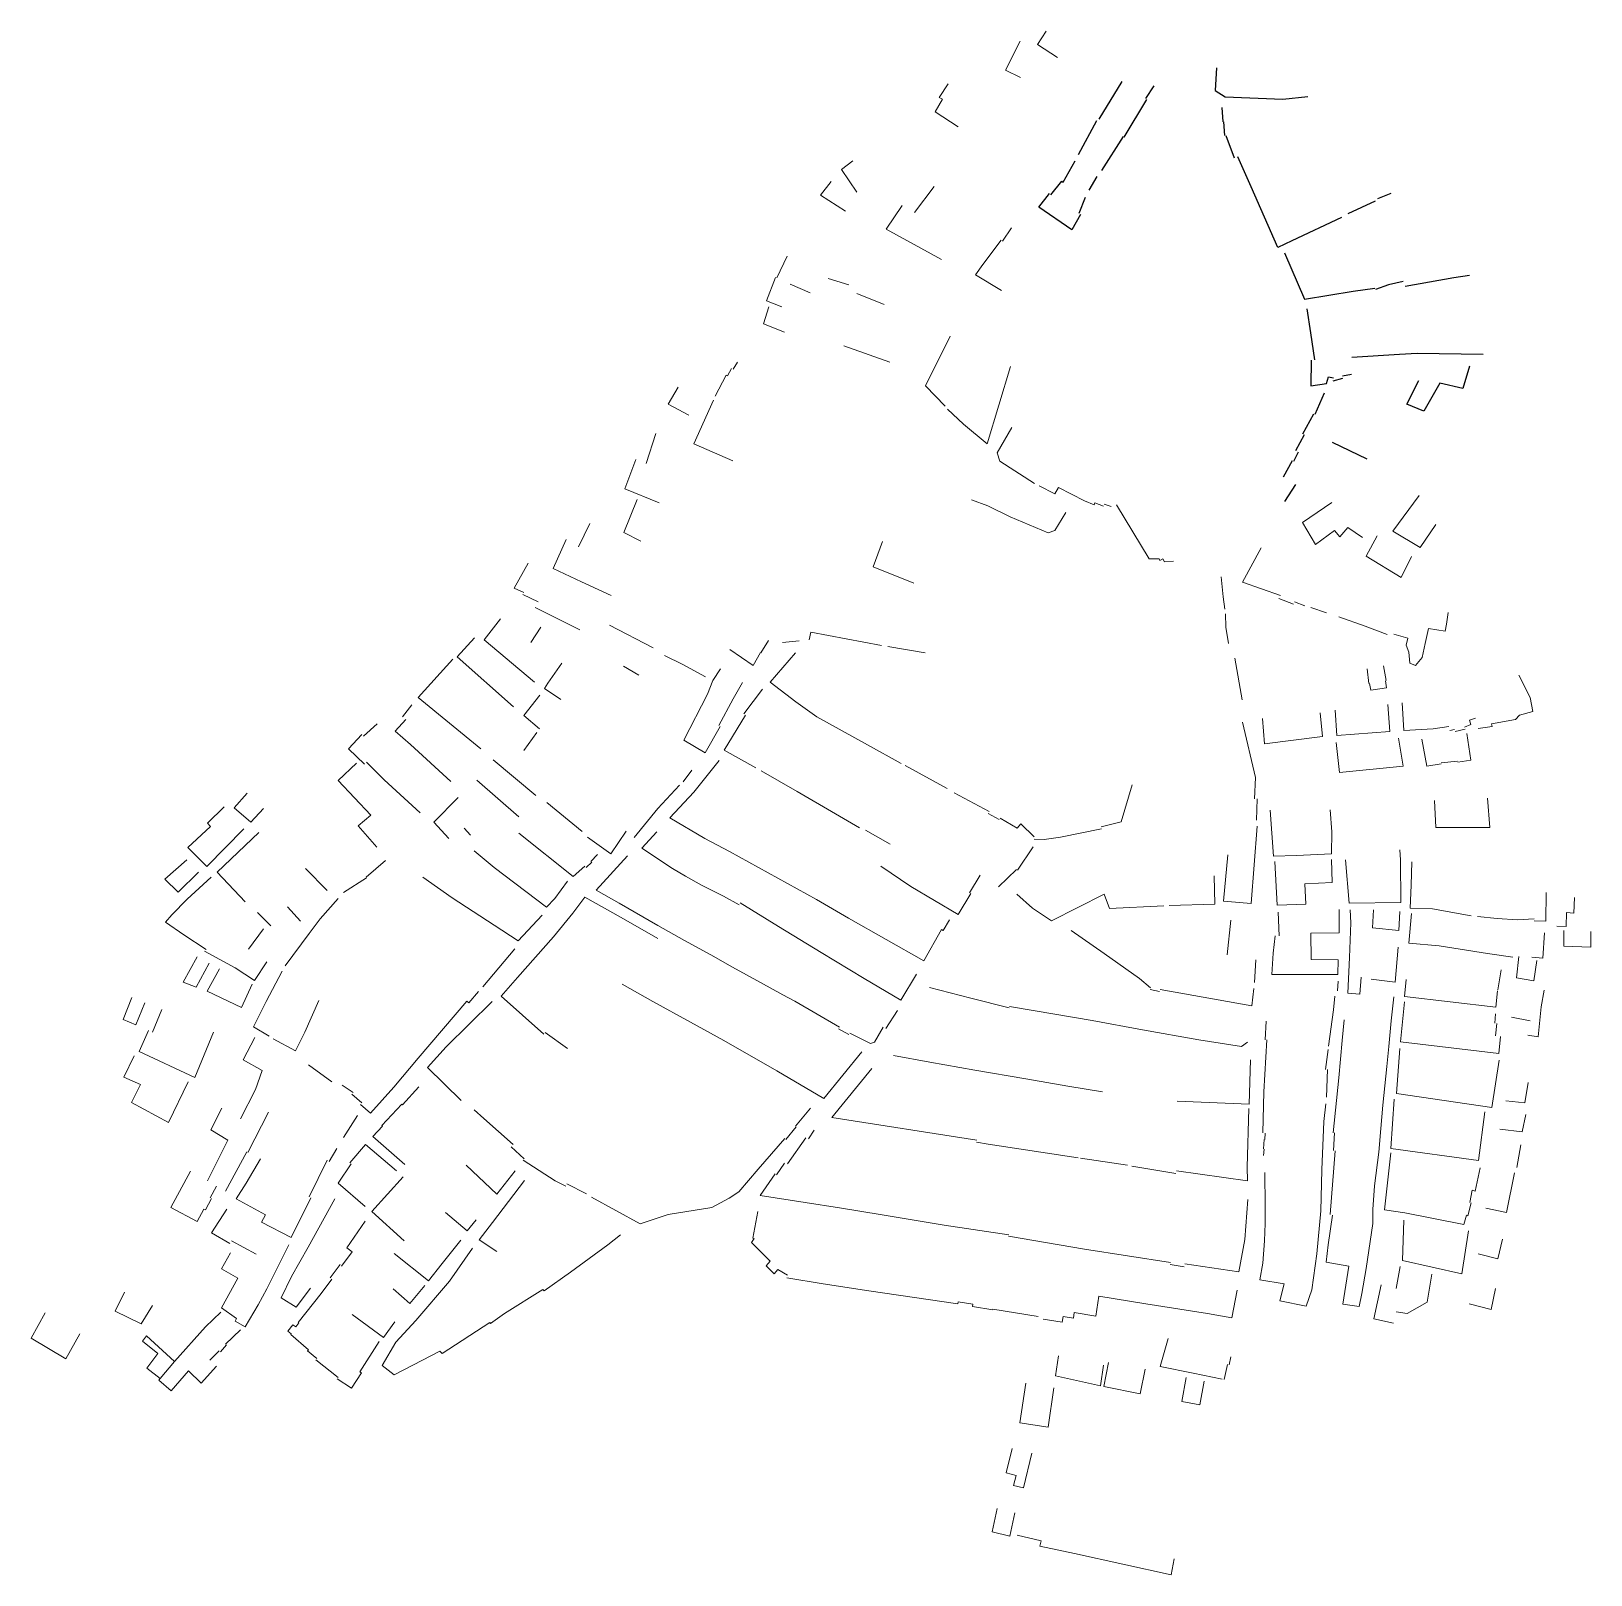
# Model space of a CAD drawing. Header units: millimetres. Extents: x 101563 to 102108, y 389468 to 390007.
import ezdxf

# ---------------------------------------------------------------- set-up
doc = ezdxf.new("R2010")
doc.units = ezdxf.units.MM
doc.header["$LTSCALE"] = 2
doc.layers.add('facade2', color=7, linetype='Continuous')
doc.layers.add('PBDUR', color=62, linetype='Continuous', lineweight=0)

msp = doc.modelspace()

# ---------------------------------------------------------------- linework, layer by layer
at = {"layer": 'facade2', "color": 1}
for p, q in [((101936.13, 389976.74), (101944.13, 389989.9)), ((101955.21, 389988.33), (101952.26, 389983.93)), ((101952.65, 389983.62), (101944.75, 389970.47)), ((101979.02, 389980.85), (101979.36, 389975.83)), ((101928.84, 389964.38), (101935.32, 389976.23)), ((101980.03, 389970.98), (101979.61, 389975.83)), ((101944.46, 389970.68), (101936.94, 389958.8)), ((101983.37, 389963.08), (101980.42, 389970.97)), ((101923.55, 389954.7), (101927.71, 389962.2)), ((101919.25, 389950.28), (101923.07, 389955.05)), ((101923.07, 389955.05), (101923.55, 389954.7)), ((101935.35, 389956.77), (101932.53, 389951.89)), ((101931.2, 389949.34), (101929.05, 389943.82))]:
    msp.add_line(p, q, dxfattribs=at)
at = {"layer": 'facade2', "color": 1, "transparency": 16777216}
for p, q in [((102032.55, 389948.1), (102023.01, 389943.71)), ((102037.97, 389950.8), (102033.34, 389948.89)), ((102021.1, 389887.09), (102024.28, 389887.67)), ((102017.89, 389885.29), (102021.27, 389886.31)), ((102014.76, 389881.09), (102011.47, 389873.53)), ((102011.02, 389873.73), (102007.2, 389866.73)), ((102007.72, 389866.49), (102004.69, 389860.94)), ((102005.66, 389860.4), (102004, 389857.19)), ((102017.54, 389863.97), (102029.65, 389858.05)), ((102003.52, 389857.46), (102000.39, 389851.64)), ((102004.7, 389849.17), (102000.86, 389843.19))]:
    msp.add_line(p, q, dxfattribs=at)
for points in [[(101977.14, 389994.67), (101976.68, 389986.7), (101980.11, 389984.59), (102000.32, 389983.76), (102008.99, 389984.63)], [(102020.81, 389942.36), (102003.44, 389934.27), (101998.52, 389931.89), (101989.23, 389953.16), (101984.52, 389963.54)], [(102000.8, 389930.05), (102007.89, 389913.86), (102024.81, 389916.63), (102032.41, 389917.71)], [(102042.36, 389920.02), (102037.2, 389918.86), (102032.61, 389917.27)], [(102065.52, 389922.18), (102060.02, 389921.35), (102042.99, 389918.32)], [(102008.66, 389910.48), (102009.99, 389902.15), (102011.32, 389892.68)], [(102024.34, 389893.62), (102041.04, 389894.7), (102047.15, 389895.05), (102070.28, 389894.65)], [(102010.18, 389892.56), (102010.02, 389883.65), (102015.5, 389884.4), (102016.24, 389886.74), (102017.99, 389886.37)], [(102065.44, 389890.52), (102063.14, 389882.63), (102055.13, 389884.52), (102049.49, 389874.78), (102043.61, 389877.24), (102047.83, 389885.43)]]:
    msp.add_lwpolyline(points, dxfattribs=at)
at = {"layer": 'facade2', "color": 1}
msp.add_lwpolyline([(101929.57, 389943.43), (101926.6, 389938.06), (101915.06, 389945.97), (101918.74, 389950.72)], dxfattribs=at)
at = {"layer": 'PBDUR', "color": 1}
for p, q in [((101871.57, 389944.19), (101878.45, 389953.21)), ((101905.5, 389938.79), (101902.37, 389934.15)), ((101823.48, 389921.29), (101827.14, 389928.92)), ((101848.71, 389918.88), (101841.47, 389921.14)), ((101835.18, 389916.03), (101828.17, 389919.06)), ((101860.96, 389912.02), (101851.5, 389915.88)), ((101846.88, 389897.58), (101862.98, 389891.85)), ((101809.76, 389891.88), (101808.25, 389889.37)), ((101777.88, 389856.49), (101781.22, 389866.93)), ((101937.64, 389841.62), (101934.62, 389842.69)), ((101940.28, 389841.48), (101937.87, 389842.26)), ((101754.27, 389827.39), (101758.14, 389835.53)), ((101740.11, 389808.12), (101734.77, 389810.69)), ((101754.72, 389798.43), (101739.15, 389806.13)), ((102003.99, 389807.35), (101998.86, 389809.27)), ((102007.9, 389806.76), (102004.32, 389808.2)), ((102010.06, 389806.15), (102015.49, 389804.31)), ((101780.36, 389792.03), (101765.05, 389800.05)), ((101737.63, 389793.91), (101741.05, 389799.31)), ((101831.28, 389794.56), (101825.51, 389794)), ((101875.36, 389790.3), (101862.25, 389792.6)), ((101770, 389785.69), (101775.3, 389782.5)), ((101983.47, 389788.46), (101986.08, 389773.98)), ((102030.27, 389779.58), (102029.71, 389784.78)), ((102035.42, 389785.83), (102036.34, 389780.66)), ((101818.47, 389777.69), (101812.01, 389768.98)), ((101692.78, 389768), (101696.06, 389772.22)), ((101679.18, 389761.18), (101683.86, 389765.51)), ((101739.63, 389762.55), (101735.15, 389756.23)), ((102058.64, 389763.24), (102060.29, 389763.58)), ((102060.46, 389762.84), (102063.95, 389763.62)), ((101739.37, 389740.49), (101724.47, 389753.01)), ((101882.99, 389742.96), (101868.36, 389751)), ((102061.33, 389752.47), (102055.56, 389751.94)), ((101733.42, 389733.07), (101718.69, 389745.89)), ((101793.85, 389749.32), (101790.83, 389745.34)), ((101897.69, 389734.91), (101885.47, 389741.48)), ((101755.55, 389727.92), (101743.18, 389738.01)), ((101991.32, 389739.31), (101991.06, 389731.84)), ((101901.2, 389732.1), (101897.31, 389734.21)), ((101716.48, 389726.69), (101714.28, 389729.14)), ((101854.52, 389728.36), (101863.1, 389723.49)), ((101758.59, 389717.41), (101760.82, 389719.89)), ((101907.61, 389714.47), (101913.01, 389722.58)), ((101666.43, 389707.31), (101658.85, 389714.99)), ((101680.04, 389712), (101686.77, 389717.84)), ((101756.87, 389715.38), (101758.86, 389717.18)), ((101900.92, 389708.6), (101907.22, 389714.71)), ((101672.19, 389706.6), (101680.19, 389711.8)), ((101890.87, 389706.55), (101894.55, 389712.66)), ((101646.79, 389694.98), (101642.09, 389699.67)), ((101657.09, 389696.63), (101652.59, 389701.59)), ((101720.04, 389698.47), (101719.94, 389698.31)), ((101982.1, 389696.95), (101980.85, 389684.89)), ((101998.96, 389691.53), (101998.65, 389699.74)), ((101638.94, 389686.81), (101644.25, 389693.89)), ((101731.98, 389686.92), (101720.79, 389673.65)), ((102040.52, 389687.5, 0), (102039.54, 389675.29, 0)), ((101990.86, 389683.07), (101990.35, 389675.17)), ((102019.38, 389672.31), (102019.57, 389675.61)), ((102039.54, 389675.29), (102031.18, 389676.3)), ((102076.54, 389679.65), (102075.38, 389672.63)), ((101957.24, 389672.01), (101953.88, 389672.69)), ((101605.37, 389657.87), (101608.64, 389665.74)), ((101861.59, 389659.14), (101865.65, 389665.47)), ((102074.62, 389664.3), (102074.29, 389660.96)), ((101845.05, 389659.04), (101848.67, 389657.08)), ((101994.47, 389661.66), (101994.05, 389655.13)), ((102075, 389660.82), (102074.56, 389656.57)), ((102086.7, 389661.77), (102080.1, 389663.13)), ((101750.41, 389652.16), (101742.56, 389657.71)), ((102015.22, 389644.78), (102016.12, 389651.83)), ((101668.05, 389640.48), (101659.86, 389646.49)), ((102015.52, 389635.13), (102015.82, 389644.78)), ((101675.48, 389636.76), (101671.69, 389639.37)), ((101678.56, 389633.15), (101675.08, 389636.21)), ((101835.33, 389631.25), (101830.01, 389625.02)), ((101645.92, 389629.92), (101638.68, 389615.83)), ((101672.17, 389621.11), (101676.98, 389628.77)), ((101830.32, 389624.81), (101826.69, 389620.4)), ((101833.64, 389620.88), (101827.2, 389611.9)), ((101836.53, 389623.63), (101834.58, 389620.54)), ((101993.8, 389620.31), (101993.51, 389617.04)), ((101994.12, 389622.57), (101994, 389620.33)), ((102017.92, 389616.46), (102018.35, 389622.66)), ((101638.41, 389615.99), (101630.92, 389602.34)), ((101667.15, 389612.68), (101669.77, 389617.25)), ((101735.27, 389613.55), (101730.67, 389617.76)), ((101993.79, 389617.02), (101993.53, 389614.77)), ((102016.8, 389594.13), (102018.57, 389616.45)), ((102083.4, 389618.49), (102082.06, 389610.56)), ((101660.12, 389600.34), (101666.45, 389613.09)), ((101826.24, 389612.06), (101823.4, 389608.02)), ((101946.02, 389611.41), (101929.65, 389613.82)), ((101962.92, 389608.47), (101947.48, 389611)), ((101627.77, 389604), (101625.57, 389599.97)), ((101756.97, 389601.33), (101750.19, 389604.83)), ((101641.64, 389580.3), (101633.02, 389584.95)), ((101667.46, 389572.08), (101670.93, 389576.65)), ((101960.88, 389576.67), (101965.82, 389575.9)), ((102041.31, 389575.99), (102039.85, 389568.31)), ((101898.95, 389561.05), (101914.84, 389558.57)), ((101636.11, 389553.86), (101630.97, 389548.86)), ((101628.69, 389546.54), (101625.5, 389543.27)), ((101631.26, 389548.65), (101629.14, 389546.17)), ((101982.09, 389544.41), (101981.52, 389541.6)), ((101670.25, 389537.17), (101662.45, 389543.43)), ((101980.95, 389541.73), (101979.75, 389536.55))]:
    msp.add_line(p, q, dxfattribs=at)
for points in [[(101921.57, 389998.26), (101914.58, 390002.86), (101917.61, 390007.47)], [(101908.5, 390004.02), (101903.41, 389993.91), (101908.66, 389991.32)], [(101883.32, 389989.05), (101880.24, 389984.3), (101881.36, 389983.7), (101878.78, 389979.31), (101886.82, 389974.04)], [(101851.5, 389951.25), (101846.15, 389959.15), (101850.11, 389962.18)], [(101847.56, 389944.62), (101838.79, 389950.23), (101842.45, 389955.02)], [(101880.98, 389927.68), (101861.66, 389938.31), (101867.26, 389946.62)], [(101901.99, 389916.85), (101892.95, 389922.42), (101895.53, 389925.98), (101901.89, 389934.47)], [(101825.21, 389911.21), (101819.95, 389913.34), (101823.04, 389921.46)], [(101826.16, 389902.29), (101818.84, 389905.22), (101820.7, 389911.19)], [(101884.04, 389900.9), (101875.41, 389883.57), (101882.27, 389876.52)], [(101807.65, 389889.64), (101806.23, 389887.14), (101805.87, 389887.27), (101801.95, 389879.98)], [(101883.19, 389875.48), (101888.77, 389870.24), (101896.95, 389863.35), (101905.14, 389890.37)], [(101789.1, 389883.12), (101785.59, 389877.19), (101792.76, 389873.36)], [(101801.44, 389878.63), (101794.53, 389863.3), (101808.18, 389857.45)], [(101913.5, 389849.54), (101901.38, 389857.25), (101900.53, 389860.15), (101905.59, 389869.02)], [(101782.36, 389842.71), (101770.41, 389847.57), (101774.24, 389857.89)], [(101775.96, 389829.39), (101770.06, 389832.34), (101774.76, 389843.91)], [(101924.52, 389839.3), (101920.61, 389833.1), (101918.26, 389832.23), (101905.04, 389837.84), (101897.23, 389841.63), (101891.54, 389843.78)], [(101934.62, 389842.69), (101934.37, 389842.05), (101931.04, 389843.39), (101921.96, 389848.06), (101920.68, 389845.91), (101915.1, 389848.64)], [(102053.76, 389835.21), (102048.19, 389827.1), (102038.74, 389832.88), (102047.91, 389845.35)], [(101962.13, 389822.4), (101958.95, 389822.09), (101958.36, 389823.17), (101957.33, 389822.55), (101957.06, 389823.12), (101953.58, 389823.15), (101942.12, 389842)], [(102017.4, 389842.87), (102007.17, 389835.91), (102011.65, 389828.2), (102018.27, 389833.06), (102020.23, 389830.87), (102022.97, 389834.14), (102028.1, 389830.66)], [(101765.64, 389810.37), (101755.28, 389815.09), (101745.37, 389819.85), (101749.95, 389829.9)], [(101871.4, 389814.69), (101857.21, 389820.34), (101860.41, 389829.27)], [(102045.21, 389824.01), (102041.65, 389816.65), (102029.33, 389824.15), (102033.22, 389831.2)], [(101999.43, 389810.38), (101986.14, 389815.07), (101992.65, 389827.06)], [(101735.12, 389811.44), (101731.81, 389812.89), (101736.67, 389821.7)], [(101978.68, 389816.9), (101979.47, 389809.94), (101980.03, 389805.54)], [(101738.82, 389780.06), (101721.3, 389794.85), (101726.94, 389802.17)], [(101980.3, 389803.92), (101980.38, 389799.36), (101981.31, 389793.55)], [(102036.74, 389796.78), (102029.01, 389799.66), (102019.87, 389802.95)], [(102058.01, 389804.41), (102057.4, 389800.37), (102056.93, 389797.92), (102051.14, 389798.89), (102050, 389793.57), (102048.95, 389788.73), (102046.6, 389785.93), (102044.61, 389786.77), (102044.24, 389790.61), (102043.3, 389792.97), (102043.98, 389795.49), (102039.07, 389796.81)], [(101731.55, 389771.46), (101711.9, 389788.92), (101717.85, 389795.53)], [(101820.65, 389794.6), (101817.95, 389790.3), (101817.78, 389790.41), (101815.28, 389785.96), (101807.04, 389791.56)], [(101860.09, 389792.93), (101835.4, 389797.5), (101834.81, 389794.87)], [(101784.24, 389789.35), (101790.7, 389786.28), (101798.63, 389782)], [(101866.95, 389751.7), (101855.16, 389758.16), (101837.46, 389767.99), (101830.17, 389773.17), (101821.24, 389780.15), (101830.03, 389790.37)], [(101720.13, 389756.83), (101698.26, 389774.7), (101710.33, 389788.12)], [(101748.45, 389786.74), (101743.54, 389779.69), (101742.3, 389777.89), (101748.02, 389774.04)], [(101803.71, 389764.6), (101798.44, 389755.41), (101791.05, 389759.88), (101799.24, 389775.96), (101801.21, 389780.68), (101803.79, 389784.8)], [(101811.49, 389779.94), (101808.21, 389774.31), (101803.23, 389764.93)], [(102036.09, 389780.56), (102036.51, 389778.16), (102031, 389777.31), (102030.55, 389779.66)], [(102068.54, 389763.89), (102073.41, 389764.64), (102073.13, 389765.53), (102081.59, 389767.01), (102082.99, 389768.6), (102087.57, 389769.84), (102086.69, 389774.72), (102082.68, 389782.59)], [(101740.75, 389775.51), (101735.17, 389768.43), (101740.6, 389763.82)], [(102041.95, 389772.93), (102042.54, 389763.22), (102052.77, 389763.74), (102058.24, 389764.62)], [(101812.55, 389768.59), (101805.07, 389756.34), (101816.17, 389750.15)], [(102013.35, 389769.37), (102014.17, 389761.09), (101993.86, 389758.61), (101993.2, 389767.44)], [(102018.59, 389770.35), (102019.14, 389761.51), (102037.6, 389762.84), (102036.92, 389772.29)], [(102063.71, 389764.42), (102065.96, 389765.3), (102065.52, 389766.81), (102067.53, 389767.52)], [(101709.68, 389745.35), (101695.54, 389758.35), (101690.23, 389762.93), (101693.95, 389767.09)], [(101986.14, 389766.17), (101990.68, 389746.77), (101990.38, 389739.37)], [(102064.51, 389762.22), (102065.94, 389752.87), (102061.37, 389752.2)], [(101679.5, 389751.47), (101673.85, 389756.8), (101678.53, 389761.83)], [(102018.86, 389759.01), (102020.04, 389748.55), (102042.31, 389750.79), (102040.68, 389760.55)], [(102055.64, 389751.58), (102050.6, 389750.78), (102048.82, 389760.13)], [(101676.73, 389751.79), (101670.33, 389745.8), (101681.67, 389733.68), (101677.21, 389729.87), (101683.78, 389722.44)], [(101698.97, 389734.51), (101686.39, 389746.03), (101680.17, 389752.14)], [(101883.82, 389697.13), (101881.65, 389693.32), (101880.99, 389693.67), (101874.91, 389682.81), (101848.57, 389697.64), (101837.34, 389704.21), (101806.98, 389720.9), (101798.4, 389725.48), (101786.17, 389732.72), (101794.47, 389741.67), (101803.4, 389752.69)], [(101818.09, 389749.08), (101830.64, 389741.86), (101844.03, 389734.14), (101852.44, 389729.19)], [(101644.19, 389735.97), (101639.75, 389731.21), (101633.99, 389736.2), (101638.47, 389741.36)], [(101773.66, 389725.85), (101781.96, 389735.93), (101789.56, 389744.08)], [(101947.69, 389744.19), (101943.81, 389731.36), (101936.87, 389729.54)], [(101637.36, 389728.81), (101624.38, 389715.7), (101617.81, 389722.4), (101625.72, 389729.66), (101624.65, 389730.87), (101630.5, 389736.57)], [(101708.97, 389725.46), (101703.66, 389731.2), (101712.24, 389739.86)], [(101995.89, 389735.43), (101997.01, 389719.32), (102005.03, 389719.56), (102017.3, 389720.09), (102017.37, 389727.86), (102016.84, 389735.48)], [(102071.76, 389739.56), (102072.64, 389729.31), (102053.68, 389729.35), (102053.24, 389738.71)], [(101913.46, 389726.11), (101908.74, 389730.6), (101907.46, 389729.15), (101901.51, 389732.61)], [(101991.34, 389729.84), (101989.19, 389702.8), (101979.55, 389703.57), (101981.05, 389719.84)], [(101637.8, 389703.37), (101627.96, 389713.73), (101642.54, 389727.62)], [(101733.34, 389727.33), (101752.34, 389712.19), (101756.41, 389715.85)], [(101757.34, 389725.92), (101765.52, 389720.15), (101770.89, 389728.04)], [(101781.65, 389727.78), (101776.41, 389722.17), (101787.07, 389715.05), (101791.56, 389712.32), (101797.19, 389709.17), (101804.92, 389705.32), (101810.3, 389702.37)], [(101936.91, 389728.91), (101922.56, 389725.99), (101916.92, 389725.11), (101913.37, 389725.26)], [(101750.4, 389710.62), (101745.96, 389704.48), (101743.07, 389701.47), (101724.83, 389715.32), (101717.79, 389721.23)], [(101771.38, 389719.43), (101760.43, 389707.46), (101768.49, 389702.86), (101781.98, 389695.14), (101791.25, 389689.86), (101800.46, 389684.83), (101808.08, 389680.54), (101817.79, 389675.14), (101825.56, 389670.9), (101829.78, 389668.65), (101845.38, 389659.54)], [(102041.18, 389721.57), (102041.38, 389718.05), (102041.51, 389703.08), (102023.39, 389702.93), (102022.22, 389718.02)], [(101621.49, 389713.69), (101614.41, 389706.78), (101609.68, 389711.34), (101617.42, 389718.08)], [(101859.84, 389715.77), (101870.38, 389708.76), (101886.91, 389698.97), (101891.29, 389706.28)], [(101997.43, 389717.43), (101998.27, 389702.21), (102008.32, 389702.58), (102007.93, 389709.67), (102017.48, 389710.15), (102017.23, 389718.12)], [(102045.36, 389717.35), (102045.07, 389709.24), (102044.79, 389701.17)], [(101625.87, 389712), (101617.57, 389704.31), (101612.14, 389698.8), (101609.94, 389696.3), (101616.38, 389691.89), (101624.13, 389686.77)], [(101699.8, 389711.94), (101710.06, 389704.72), (101724.73, 389695.21), (101733.14, 389689.71), (101741.51, 389698.75)], [(101976.25, 389712.47), (101976.49, 389702.53), (101960.62, 389702.03)], [(101651.78, 389681.02), (101660.16, 389692.34), (101663.95, 389697.43), (101670.28, 389704.55)], [(101742.1, 389657.19), (101727.26, 389670.45), (101732.91, 389676.96), (101745.55, 389691.15), (101752.27, 389699.36), (101756.43, 389704.95), (101769.1, 389697.85), (101781.9, 389690.52)], [(101810.72, 389703.04), (101824.06, 389694.77), (101839, 389685.69), (101854.05, 389676.62), (101866.78, 389668.97), (101872.36, 389678.12)], [(101958.75, 389701.95), (101939.71, 389700.99), (101937.86, 389706), (101919.52, 389696.77), (101912.86, 389701.11), (101907.4, 389706.05)], [(102088.04, 389696.71), (102092.18, 389696.62), (102092.24, 389706.68)], [(102102.18, 389704.9), (102101.95, 389699.43), (102099.35, 389699.6), (102099.28, 389694.8), (102096.04, 389694.84)], [(102019.91, 389700.69), (102019.95, 389692.55), (102010.11, 389692.48), (102010.21, 389683.21), (102019.59, 389683.09), (102019.47, 389677.96), (101996.46, 389678.01), (101996.93, 389685.41), (101997.61, 389691.52)], [(102027.63, 389677.09), (102027.14, 389671.07), (102022.95, 389671.49), (102023.56, 389683.89), (102023.99, 389696.09), (102023.83, 389700.59)], [(102041.14, 389700.01), (102040.8, 389693.32), (102031.64, 389694.29), (102031.99, 389700.54)], [(102045.21, 389699.24), (102044.24, 389688.93), (102054.84, 389687.97), (102071.75, 389685.34), (102080.59, 389684.07)], [(102068.31, 389698.29), (102075.17, 389697.6), (102082.2, 389697.05), (102088.04, 389697.39)], [(101954.05, 389673.28), (101950.2, 389676.59), (101937.81, 389685.31), (101926.31, 389693.34)], [(102087.2, 389684.09), (102091.15, 389683.68), (102091.64, 389692.49)], [(102107.84, 389692.95), (102107.86, 389687.57), (102098.49, 389687.9), (102098.41, 389693.33)], [(101623.63, 389686.17), (101634.26, 389680.32), (101641.07, 389675.93), (101645.37, 389682.38)], [(101625.27, 389681.93), (101620.68, 389673.54), (101616.18, 389675.36), (101620.98, 389684.2)], [(102082.68, 389684.27), (102081.92, 389676.87), (102087.97, 389675.81), (102089.02, 389682.91)], [(101628.86, 389679.91), (101624.47, 389672.19), (101636.48, 389666.51), (101640.23, 389674.56)], [(101646.22, 389656.48), (101640.73, 389659.65), (101645.17, 389668.59), (101650.67, 389679.15)], [(102043.4, 389676.23), (102042.81, 389670.26), (102074.71, 389666.58), (102075.21, 389672.33)], [(101602.72, 389668.08), (101599.61, 389660.38), (101595.13, 389662.26), (101598.2, 389669.99)], [(101719.26, 389672.02), (101715.95, 389668.13), (101715.2, 389668.64), (101698.2, 389648.76), (101689.68, 389638.67), (101681.56, 389629.54), (101678.1, 389632.59)], [(101853.19, 389650.95), (101839.9, 389634.65), (101823.57, 389644.34), (101805.02, 389654.88), (101793.35, 389661.38), (101780.21, 389668.6), (101769.51, 389674.63)], [(101876.9, 389673.49), (101891.32, 389669.74), (101904.7, 389666.35)], [(101990.18, 389673.07), (101989.43, 389666.99), (101957.37, 389672.72)], [(102039.02, 389670.14), (102038.1, 389661.84), (102037.26, 389652.83), (102036.63, 389645.86), (102035.26, 389632.31), (102034.53, 389624.2), (102033.81, 389615.96), (102032.32, 389604.15), (102031.67, 389595.85), (102031.75, 389590.98), (102029.36, 389575.31), (102027.92, 389566.6), (102026.98, 389562.07), (102021.29, 389562.83), (102023.38, 389576.11), (102015.39, 389577.48), (102016.06, 389583.59), (102017.63, 389593.92)], [(102016.2, 389652.95), (102018.02, 389665.61), (102018.42, 389670.44)], [(102091.51, 389672.52), (102090.53, 389666.71), (102089.46, 389656.25), (102085.88, 389656.81)], [(101663.5, 389668.91), (101658.67, 389657.9), (101655.37, 389651.34), (101647.62, 389655.49)], [(101713.23, 389633.99), (101701.49, 389645.49), (101708.01, 389652.67), (101724.13, 389668.55)], [(101904.83, 389666.83), (101920.58, 389664.13), (101933.62, 389661.97), (101951.2, 389658.62), (101970.96, 389655.15), (101985.84, 389652.82), (101987.93, 389654.31)], [(102076.35, 389656.33), (102075.75, 389650.35), (102041.39, 389654.47), (102042.72, 389668.39)], [(101626.72, 389657.83), (101620.25, 389641.99), (101600.8, 389651.11), (101604.04, 389658.46)], [(101848.96, 389657.54), (101856.19, 389653.93), (101857.67, 389654.34), (101860.66, 389659.64)], [(102017.81, 389622.68), (102019.88, 389641.9), (102021.04, 389654.9), (102021.67, 389662.21)], [(101636.15, 389627.54), (101641.35, 389637.77), (101643.69, 389644.47), (101637.12, 389648.19), (101641.14, 389655.98)], [(101994.67, 389655.11), (101993.63, 389636.96), (101993.27, 389622.64)], [(101617.86, 389640.47), (101611.04, 389626.28), (101598.11, 389633.28), (101601.22, 389639.51), (101595.44, 389642.18), (101598.99, 389649.63)], [(101937.3, 389637.04), (101925.21, 389639.01), (101910.45, 389641.51), (101892.73, 389644.56), (101877.01, 389647.32), (101864.29, 389649.75)], [(101988.95, 389648.23), (101988.57, 389632.71), (101963.41, 389633.69)], [(102041.09, 389652.17), (102040.02, 389636.47), (102073.24, 389631.5), (102075.82, 389648.06)], [(101893.43, 389620.15), (101842.77, 389628.04), (101856.74, 389645.1)], [(101698.5, 389638.78), (101692.79, 389632.45), (101692.52, 389632.72), (101685.5, 389625.29), (101685.81, 389625.01), (101682.43, 389621.38), (101693.53, 389611.68)], [(102085.96, 389640.21), (102084.81, 389633.16), (102078.23, 389633.85)], [(101624.6, 389605.91), (101631.79, 389620.09), (101625.8, 389623.68), (101629.62, 389631.33)], [(101988.42, 389631.2), (101987.86, 389610.66), (101987.91, 389605.88), (101963.09, 389609.46)], [(101993.95, 389608.85), (101994.07, 389597.23), (101994.11, 389591.01), (101993.84, 389584.93), (101993.25, 389577.13), (101992.24, 389571.29), (102000.75, 389569.98), (101999.2, 389563.96), (102008.45, 389562.12), (102010.43, 389567.89), (102012.18, 389580.46), (102013.54, 389595.39), (102013.93, 389609.75), (102014.63, 389626.67), (102015.26, 389632.85)], [(102039.15, 389634.44), (102037.98, 389617.21), (102068.67, 389612.99), (102070.88, 389629.98)], [(101731.38, 389618.63), (101721.18, 389627.64), (101717.76, 389630.71)], [(102085.12, 389629.09), (102083.93, 389623.07), (102076.08, 389624)], [(101826.28, 389620.69), (101816.99, 389609.96), (101810.29, 389602.04), (101806.9, 389599.9), (101800.81, 389596.66), (101785.6, 389594.2), (101775.75, 389590.86), (101758.81, 389600.17)], [(101674.32, 389612.15), (101679.77, 389618.56), (101690.65, 389609.38)], [(101928.8, 389613.92), (101897.38, 389618.76), (101893.27, 389619.37)], [(102037.97, 389615.65), (102035.74, 389595.73), (102042.84, 389594.69), (102063.48, 389590.66), (102064.4, 389593.88), (102064.88, 389593.75), (102066.11, 389598.21)], [(101643.11, 389613.6), (101638.18, 389605.14), (101634.67, 389599.63), (101644.89, 389594.07), (101643.48, 389591.51), (101653.85, 389586.16), (101660.78, 389599.97)], [(101679.69, 389596.98), (101670.27, 389605.07), (101674.78, 389611.81)], [(101732.1, 389609.4), (101725.73, 389601.29), (101715, 389611.39)], [(101749.79, 389604.04), (101746.14, 389605.87), (101734.94, 389613.14)], [(102069.16, 389610.42), (102067.45, 389602.32), (102066.45, 389602.62), (102065.57, 389598.32)], [(101626.08, 389599.7), (101623.95, 389595.74), (101623.38, 389596.04), (101620.98, 389591.68), (101611.78, 389596.56), (101618.74, 389609.29)], [(101693.28, 389585.01), (101681.99, 389595.16), (101692.97, 389607.29)], [(101725.68, 389581.23), (101719.52, 389585.27), (101724.15, 389591.38), (101735.4, 389606)], [(101822.9, 389608.31), (101817.65, 389600.76), (101833.44, 389598.33), (101845.36, 389596.47), (101860.34, 389594.06), (101881.96, 389590.49), (101904.53, 389587.11)], [(102081.23, 389608.76), (102078.45, 389594.85), (102071.21, 389596.42)], [(101660.57, 389568.43), (101655.65, 389561.79), (101650.38, 389565.06), (101653.97, 389572.48), (101659.76, 389582.75), (101669.09, 389599.67)], [(101966.02, 389576.94), (101984.92, 389574.19), (101986.97, 389585.45), (101988.02, 389599.42)], [(101632.44, 389583.98), (101626, 389587.77), (101631.41, 389596.03)], [(101718.45, 389592.26), (101715.3, 389588.4), (101707.72, 389594.84)], [(101816.92, 389595.25), (101815.11, 389585.89), (101815.57, 389585.77), (101814.66, 389584.43), (101821.17, 389577.8), (101819.75, 389576.21), (101822.56, 389573.48), (101823.92, 389574.98), (101827.22, 389573.02)], [(101671.47, 389576.16), (101675.13, 389581.1), (101673.36, 389582.56), (101679.68, 389591.87)], [(102065.1, 389588.43), (102062.76, 389573.42), (102042.02, 389578.12), (102042.54, 389592.19)], [(101653.08, 389583.57), (101645.32, 389568.19), (101642.31, 389562.66), (101637.85, 389554.88), (101634.25, 389556.91), (101634.73, 389557.8), (101629.49, 389561.55), (101635.25, 389571.96), (101629.47, 389575.22), (101632.67, 389580.72)], [(101768.9, 389587.08), (101764.44, 389583.54), (101751.46, 389573.98), (101742.24, 389567.48), (101741.73, 389567.98), (101728.37, 389559.55), (101723.53, 389556.13), (101723.28, 389556.38), (101706.57, 389545.59), (101705.84, 389546.4), (101696.64, 389541.69), (101689.83, 389538.18), (101685.66, 389541.41), (101690.42, 389549.57), (101697.39, 389557.18), (101709.14, 389570.85), (101717.18, 389582.39)], [(101713.14, 389585.23), (101706.59, 389577.03), (101701.81, 389571.04), (101689.79, 389580.5)], [(101904.43, 389586.64), (101931.03, 389582.07), (101961.01, 389577.41)], [(102077.04, 389585.5), (102075.35, 389578.67), (102068.47, 389580.47)], [(101662.82, 389543.86), (101659.61, 389546.56), (101659.9, 389546.93), (101653.72, 389552.26), (101653.91, 389552.52), (101652.7, 389553.41), (101654.41, 389555.66), (101655.44, 389554.93), (101656.49, 389556.31), (101656.35, 389556.43), (101664.38, 389566.53), (101668.05, 389571.57)], [(101827.03, 389572.02), (101839.75, 389569.92), (101855.63, 389567.44), (101886.79, 389562.94), (101886.91, 389563.67), (101891.96, 389562.84), (101891.83, 389562.07), (101898.93, 389560.87)], [(102039.91, 389560.21), (102043.75, 389559.62), (102050.72, 389563.53), (102052.3, 389573.35)], [(101605.42, 389562.41), (101601.48, 389555.95), (101592.34, 389560.36), (101595.6, 389567.03)], [(101700.56, 389569.4), (101695.28, 389563.09), (101689.55, 389568.24)], [(101916.57, 389557.65), (101923.19, 389556.5), (101923.57, 389558.55), (101927.16, 389557.98), (101927.43, 389559.88), (101934.93, 389558.63), (101935.95, 389565.68), (101952.44, 389562.98), (101973.95, 389559.55), (101982.42, 389558.12), (101984.31, 389567.73)], [(102034.65, 389569.6), (102032.06, 389557.66), (102038.97, 389556.25)], [(102074.58, 389568.31), (102073.1, 389560.99), (102065.35, 389562.97)], [(101579.99, 389552.47), (101575.09, 389543.7), (101563.05, 389550.94), (101567.95, 389559.81)], [(101629.34, 389560.08), (101623.99, 389554.91), (101613.06, 389542.76), (101608.15, 389536.93), (101603.45, 389540.47), (101607.24, 389545.56), (101601.94, 389549.97), (101603.37, 389551.73), (101613.06, 389542.76)], [(101690.12, 389556.62), (101686.12, 389551.24), (101675.21, 389559.24)], [(101684.57, 389549.84), (101677.81, 389539.22), (101678.38, 389538.87), (101674.88, 389533.5), (101669.97, 389536.74)], [(101979.07, 389536.6), (101969, 389538.68), (101957.4, 389541.05), (101960.27, 389550.83)], [(101921.88, 389544.8), (101920.84, 389537.79), (101936.53, 389534.36), (101937.66, 389541.48)], [(101627.82, 389541.22), (101622.38, 389535.28), (101617.97, 389539.51), (101611.94, 389532.55), (101607.61, 389536.33), (101608.15, 389536.93)], [(101952.14, 389540.08), (101950.48, 389531.53), (101937.7, 389534.06), (101939.36, 389542.5)], [(101920.24, 389533.65), (101918.26, 389519.84), (101908.44, 389521.39), (101910.49, 389535.2)], [(101972.83, 389535.97), (101971.33, 389527.64), (101965.02, 389528.87), (101966.48, 389537.17)], [(101905.71, 389512.38), (101903.64, 389503.87), (101907.1, 389503), (101906.19, 389499.49), (101909.66, 389498.72), (101912.57, 389510.8)], [(101906.69, 389490), (101904.92, 389481.86), (101898.69, 389483.35), (101900.48, 389491.52)], [(101962.34, 389473.85), (101961.21, 389468.31), (101927.48, 389475.76), (101915.44, 389478.33), (101915.84, 389480.15), (101907.47, 389482.11)]]:
    msp.add_lwpolyline(points, dxfattribs=at)
at = {"layer": 'PBDUR', "color": 1, "elevation": 0}
msp.add_lwpolyline([(102066.1, 389698.45), (102052.53, 389700.87), (102044.79, 389701.17)], dxfattribs=at)

doc.saveas('drawing.dxf')
